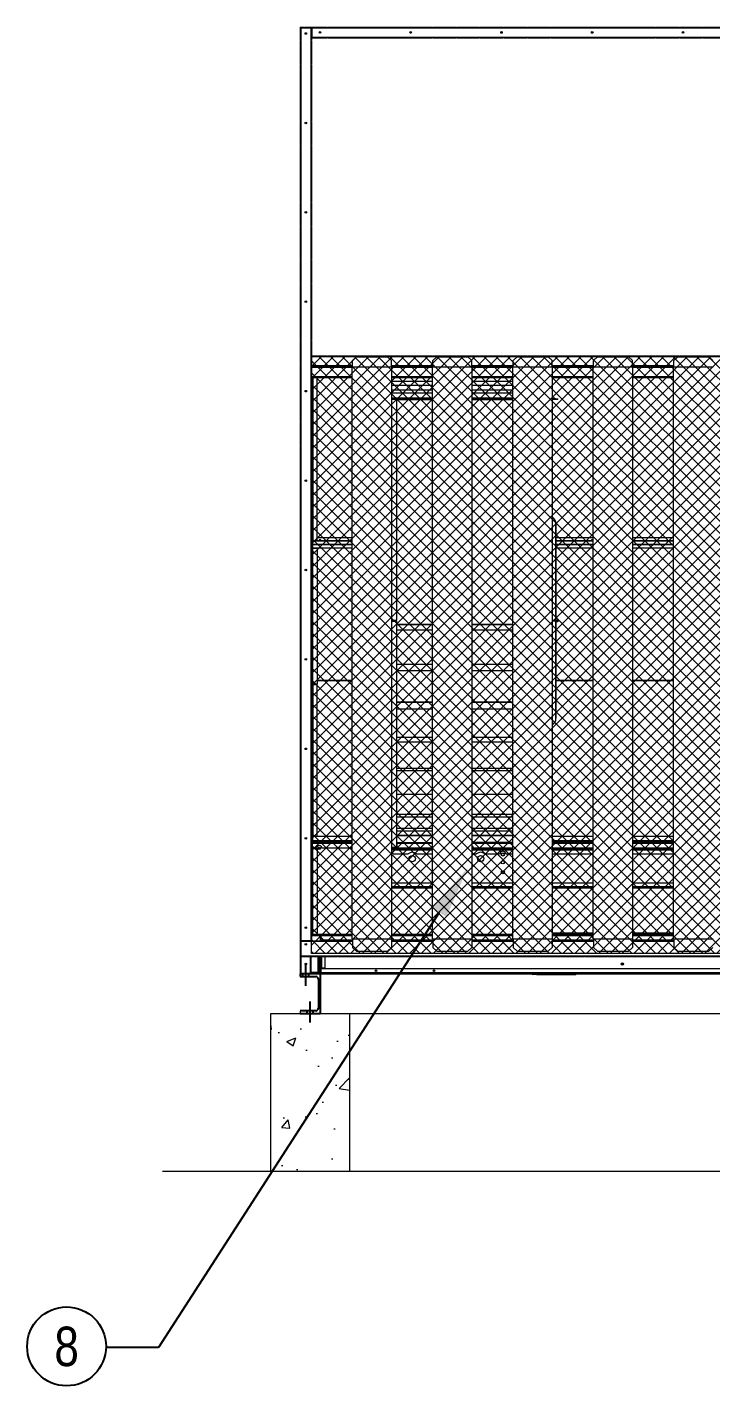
# Model space of a CAD drawing. Header units: millimetres. Extents: x 2739 to 32146, y 1792 to 22587.
# Drawn here: x 20978 to 23578, y 7809 to 12975 of the extents above; entities that cross this region are included whole.
import ezdxf
from ezdxf import colors
from ezdxf.entities.mleader import LeaderData, LeaderLine
from ezdxf.enums import TextEntityAlignment as Align
from ezdxf.math import Vec2, Vec3

# ---------------------------------------------------------------- set-up
doc = ezdxf.new("R2010")
doc.units = ezdxf.units.MM
for name, pattern in [('CENTER', [2, 1.25, -0.25, 0.25, -0.25]), ('CENTERX2', [4, 2.5, -0.5, 0.5, -0.5]), ('HIDDEN', [0.375, 0.25, -0.125]), ('HIDDENX2', [0.75, 0.5, -0.25])]:
    doc.linetypes.add(name, pattern=pattern)
for name, color, linetype in [('center', 1, 'CENTER'), ('HIDD', 2, 'HIDDENX2'), ('냉각탑_dim', 1, 'Continuous'), ('냉각탑_text', 3, 'Continuous'), ('냉각탑_기초', 23, 'Continuous')]:
    doc.layers.add(name, color=color, linetype=linetype)
doc.styles.get("Standard").update_dxf_attribs({"font": 'arial.ttf'})

# ---------------------------------------------------------------- blocks, each defined once
blk = doc.blocks.new('2')
at = {"lineweight": 5}
h = blk.add_hatch(dxfattribs=at)
h.set_pattern_fill('ANSI37', scale=10)
h.set_pattern_definition([(45, (-1520558.43, -423622.96), (-22.4506403, 22.4506403), []), (135, (-1520558.43, -423622.96), (-22.4506403, -22.4506403), [])])
h.paths.add_polyline_path([(25575.2, 9452.9), (25575.2, 11722.9), (22059.2, 11722.9), (22059.2, 9452.9)])
at = {"color": 7, "lineweight": 20}
for p, q in [((22019.2, 12973.2), (22019.2, 9528.6)), ((22214.7, 11681.5), (22060.9, 11681.5)), ((22215.7, 11686.9), (22061.2, 11686.9)), ((22215.7, 11684.9), (22062.6, 11684.9)), ((22521.2, 11686.9), (22363.7, 11686.9)), ((22521.2, 11684.9), (22363.7, 11684.9)), ((22520.2, 11681.5), (22364.7, 11681.5)), ((22826.7, 11686.9), (22669.2, 11686.9)), ((22826.7, 11684.9), (22669.2, 11684.9)), ((22825.7, 11681.5), (22670.2, 11681.5)), ((23132.2, 11686.9), (22974.7, 11686.9)), ((23131.2, 11681.5), (22975.7, 11681.5)), ((23437.7, 11686.9), (23280.2, 11686.9)), ((23436.7, 11681.5), (23281.2, 11681.5)), ((22060.9, 11646.3), (22214.7, 11646.3)), ((22061.2, 11642.9), (22214.7, 11642.9)), ((22061.2, 9530.3), (22061.2, 11642.9)), ((22364.7, 11646.3), (22520.2, 11646.3)), ((22364.7, 11642.9), (22520.2, 11642.9)), ((22670.2, 11646.3), (22825.7, 11646.3)), ((22670.2, 11642.9), (22825.7, 11642.9)), ((22975.7, 11646.3), (23131.2, 11646.3)), ((22975.7, 11642.9), (23131.2, 11642.9)), ((23281.2, 11646.3), (23436.7, 11646.3)), ((23281.2, 11642.9), (23436.7, 11642.9)), ((22017.2, 11224.6), (22017.2, 9528.6)), ((22364.7, 9851.5), (22520.2, 9851.5)), ((22364.7, 9846.3), (22520.2, 9846.3)), ((22670.2, 9851.5), (22825.7, 9851.5)), ((22670.2, 9846.3), (22825.7, 9846.3)), ((22799.5, 9831.5), (22825.7, 9831.5)), ((22975.7, 9851.5), (23131.2, 9851.5)), ((22975.7, 9846.3), (23131.2, 9846.3)), ((22975.7, 9831.5), (23131.2, 9831.5)), ((23281.2, 9851.5), (23436.7, 9851.5)), ((23281.2, 9846.3), (23436.7, 9846.3)), ((23281.2, 9831.5), (23436.7, 9831.5)), ((22364.7, 9721.5), (22520.2, 9721.5)), ((22670.2, 9721.5), (22825.7, 9721.5)), ((22975.7, 9721.5), (23131.2, 9721.5)), ((23281.2, 9721.5), (23436.7, 9721.5)), ((22520.2, 9706.7), (22364.7, 9706.7)), ((22520.2, 9701.5), (22364.7, 9701.5)), ((22825.7, 9706.7), (22670.2, 9706.7)), ((22825.7, 9701.5), (22670.2, 9701.5)), ((23131.2, 9706.7), (22975.7, 9706.7)), ((23131.2, 9701.5), (22975.7, 9701.5)), ((23436.7, 9706.7), (23281.2, 9706.7)), ((23436.7, 9701.5), (23281.2, 9701.5)), ((22064.2, 9526.5), (22214.7, 9526.5)), ((22085, 9524.9), (22214.7, 9524.9)), ((22214.7, 9519.7), (22094.8, 9519.7)), ((22364.7, 9526.5), (22520.2, 9526.5)), ((22364.7, 9524.9), (22520.2, 9524.9)), ((22520.2, 9524.9), (22364.7, 9524.9)), ((22520.2, 9519.7), (22364.7, 9519.7)), ((22670.2, 9526.5), (22825.7, 9526.5)), ((22670.2, 9524.9), (22825.7, 9524.9)), ((22825.7, 9524.9), (22670.2, 9524.9)), ((22825.7, 9519.7), (22670.2, 9519.7)), ((22975.7, 9526.5), (23131.2, 9526.5)), ((22975.7, 9524.9), (23131.2, 9524.9)), ((23131.2, 9524.9), (22975.7, 9524.9)), ((23131.2, 9519.7), (22975.7, 9519.7)), ((23281.2, 9526.5), (23436.7, 9526.5)), ((23281.2, 9524.9), (23436.7, 9524.9)), ((23436.7, 9524.9), (23281.2, 9524.9)), ((23436.7, 9519.7), (23281.2, 9519.7)), ((22094.8, 9504.9), (22215.7, 9504.9)), ((22363.7, 9504.9), (22521.2, 9504.9)), ((22669.2, 9504.9), (22826.7, 9504.9)), ((22974.7, 9504.9), (23132.2, 9504.9)), ((23280.2, 9504.9), (23437.7, 9504.9)), ((25539.6, 9394.9), (22094.8, 9394.9)), ((22094.8, 9380.1), (25539.6, 9380.1)), ((22094.8, 9374.9), (25539.6, 9374.9))]:
    blk.add_line(p, q, dxfattribs=at)
at = {"lineweight": 20}
for p, q in [((22059.2, 11722.9), (25575.2, 11722.9)), ((22059.2, 9452.9), (22059.2, 11722.9)), ((22214.7, 9508.9), (22214.7, 11681.9)), ((22364.7, 11681.9), (22214.7, 11681.9)), ((22215.7, 11706.9), (22230.7, 11721.9)), ((22215.7, 11681.9), (22215.7, 11706.9)), ((22230.7, 11721.9), (22348.7, 11721.9)), ((22363.7, 11706.9), (22348.7, 11721.9)), ((22363.7, 11681.9), (22363.7, 11706.9)), ((22364.7, 9508.9), (22364.7, 11681.9)), ((22520.2, 9508.9), (22520.2, 11681.9)), ((22670.2, 11681.9), (22520.2, 11681.9)), ((22521.2, 11706.9), (22536.2, 11721.9)), ((22521.2, 11681.9), (22521.2, 11706.9)), ((22536.2, 11721.9), (22654.2, 11721.9)), ((22669.2, 11706.9), (22654.2, 11721.9)), ((22669.2, 11681.9), (22669.2, 11706.9)), ((22670.2, 9508.9), (22670.2, 11681.9)), ((22825.7, 9508.9), (22825.7, 11681.9)), ((22975.7, 11681.9), (22825.7, 11681.9)), ((22826.7, 11706.9), (22841.7, 11721.9)), ((22826.7, 11681.9), (22826.7, 11706.9)), ((22841.7, 11721.9), (22959.7, 11721.9)), ((22974.7, 11706.9), (22959.7, 11721.9)), ((22974.7, 11681.9), (22974.7, 11706.9)), ((22975.7, 9508.9), (22975.7, 11681.9)), ((23131.2, 9508.9), (23131.2, 11681.9)), ((23281.2, 11681.9), (23131.2, 11681.9)), ((23132.2, 11706.9), (23147.2, 11721.9)), ((23132.2, 11681.9), (23132.2, 11706.9)), ((23147.2, 11721.9), (23265.2, 11721.9)), ((23280.2, 11706.9), (23265.2, 11721.9)), ((23280.2, 11681.9), (23280.2, 11706.9)), ((23281.2, 9508.9), (23281.2, 11681.9)), ((23436.7, 9508.9), (23436.7, 11681.9)), ((23586.7, 11681.9), (23436.7, 11681.9)), ((23437.7, 11706.9), (23452.7, 11721.9)), ((23437.7, 11681.9), (23437.7, 11706.9)), ((23452.7, 11721.9), (23570.7, 11721.9)), ((23585.7, 11706.9), (23570.7, 11721.9)), ((22017.2, 9523.8), (22017.2, 9374.9)), ((22214.7, 9508.9), (22364.7, 9508.9)), ((22215.7, 9508.9), (22215.7, 9475.9)), ((22363.7, 9508.9), (22363.7, 9475.9)), ((22520.2, 9508.9), (22670.2, 9508.9)), ((22521.2, 9508.9), (22521.2, 9475.9)), ((22669.2, 9508.9), (22669.2, 9475.9)), ((22825.7, 9508.9), (22975.7, 9508.9)), ((22826.7, 9508.9), (22826.7, 9475.9)), ((22974.7, 9508.9), (22974.7, 9475.9)), ((23131.2, 9508.9), (23281.2, 9508.9)), ((23132.2, 9508.9), (23132.2, 9475.9)), ((23280.2, 9508.9), (23280.2, 9475.9)), ((23436.7, 9508.9), (23586.7, 9508.9)), ((23437.7, 9508.9), (23437.7, 9475.9)), ((22215.7, 9475.9), (22230.7, 9460.9)), ((22230.7, 9460.9), (22348.7, 9460.9)), ((22363.7, 9475.9), (22348.7, 9460.9)), ((22521.2, 9475.9), (22536.2, 9460.9)), ((22536.2, 9460.9), (22654.2, 9460.9)), ((22669.2, 9475.9), (22654.2, 9460.9)), ((22826.7, 9475.9), (22841.7, 9460.9)), ((22841.7, 9460.9), (22959.7, 9460.9)), ((22974.7, 9475.9), (22959.7, 9460.9)), ((23132.2, 9475.9), (23147.2, 9460.9)), ((23147.2, 9460.9), (23265.2, 9460.9)), ((23280.2, 9475.9), (23265.2, 9460.9)), ((23437.7, 9475.9), (23452.7, 9460.9)), ((23452.7, 9460.9), (23570.7, 9460.9)), ((23585.7, 9475.9), (23570.7, 9460.9)), ((25575.2, 9452.9), (22059.2, 9452.9)), ((22090.2, 9374.9), (22017.2, 9374.9))]:
    blk.add_line(p, q, dxfattribs=at)
at = {"color": 7, "lineweight": 20, "ltscale": 0.001131}
for p, q in [((22060.9, 11684.3), (22060.9, 11681.5)), ((22060.5, 9528.6), (22059.2, 9528.6))]:
    blk.add_line(p, q, dxfattribs=at)
at = {"color": 7, "lineweight": 20, "ltscale": 0.014667}
blk.add_line((22060.9, 11646.3), (22060.9, 11681.5), dxfattribs=at)
at = {"color": 7, "lineweight": 20, "ltscale": 0.001417}
for p, q in [((22060.9, 11646.3), (22060.9, 11642.9)), ((22061.2, 10475.1), (22064.6, 10475.1)), ((22061.2, 9899.3), (22064.6, 9899.3)), ((22062.9, 9877.3), (22062.9, 9880.7)), ((22062.9, 9874.9), (22062.9, 9871.5)), ((22064.6, 9850.9), (22061.2, 9850.9))]:
    blk.add_line(p, q, dxfattribs=at)
at = {"color": 7, "lineweight": 20, "ltscale": 0.000133398}
blk.add_line((22064.6, 11642.6), (22064.6, 11642.9), dxfattribs=at)
at = {"color": 7, "lineweight": 20, "ltscale": 0.000208374}
blk.add_line((22064.6, 11642.1), (22064.6, 11642.6), dxfattribs=at)
at = {"color": 7, "lineweight": 20, "ltscale": 0.258309}
for p, q in [((22064.6, 11642.1), (22064.6, 11022.2)), ((22081.2, 11022.2), (22081.2, 11642.1))]:
    blk.add_line(p, q, dxfattribs=at)
at = {"color": 7, "lineweight": 20, "ltscale": 0.006917}
for p, q in [((22081.2, 11642.1), (22064.6, 11642.1)), ((22064.6, 11022.2), (22081.2, 11022.2)), ((22081.2, 10994.5), (22064.6, 10994.5)), ((22081.2, 10993.2), (22064.6, 10993.2)), ((22081.2, 10476.7), (22064.6, 10476.7)), ((22081.2, 10474.6), (22064.6, 10474.6)), ((22062.9, 9897.3), (22062.9, 9880.7)), ((22064.6, 9899.3), (22081.2, 9899.3)), ((22081.2, 9850.9), (22064.6, 9850.9))]:
    blk.add_line(p, q, dxfattribs=at)
at = {"color": 7, "lineweight": 20, "ltscale": 0.000341772}
blk.add_line((22081.2, 11642.1), (22081.2, 11642.9), dxfattribs=at)
at = {"color": 0, "lineweight": 20}
for p, q in [((22520.2, 11627.9), (22364.7, 11627.9)), ((22825.7, 11627.9), (22670.2, 11627.9)), ((22364.7, 11613.8), (22520.2, 11613.8)), ((22520.2, 11594.6), (22364.7, 11594.6)), ((22364.7, 11585), (22520.2, 11585)), ((22670.2, 11613.8), (22825.7, 11613.8)), ((22825.7, 11594.6), (22670.2, 11594.6)), ((22670.2, 11585), (22825.7, 11585))]:
    blk.add_line(p, q, dxfattribs=at)
at = {"color": 7, "lineweight": 20, "ltscale": 0.2695}
for p, q in [((22520.2, 11564.3), (22364.7, 11564.3)), ((22520.2, 11562.3), (22364.7, 11562.3)), ((22825.7, 11564.3), (22670.2, 11564.3)), ((22825.7, 11562.3), (22670.2, 11562.3)), ((22984.4, 11564.3), (22975.7, 11564.3)), ((22984.4, 11562.3), (22975.7, 11562.3))]:
    blk.add_line(p, q, dxfattribs=at)
at = {"color": 7, "lineweight": 20, "ltscale": 0.251167}
for p, q in [((22364.7, 11562.3), (22520.2, 11562.3)), ((22364.7, 11560.3), (22520.2, 11560.3)), ((22670.2, 11562.3), (22825.7, 11562.3)), ((22670.2, 11560.3), (22825.7, 11560.3))]:
    blk.add_line(p, q, dxfattribs=at)
at = {"color": 7, "lineweight": 20, "ltscale": 0.0155}
for p, q in [((22383.9, 11560.3), (22364.7, 11560.3)), ((22975.7, 11561.9), (22996.3, 11561.9)), ((22975.7, 11560.3), (22996.3, 11560.3)), ((22364.7, 10720.7), (22383.9, 10720.7)), ((22364.7, 10716.5), (22383.9, 10716.5)), ((22975.7, 10720.7), (22996.3, 10720.7)), ((22975.7, 10719.1), (22996.3, 10719.1)), ((22996.3, 10718.5), (22975.7, 10718.5)), ((22996.3, 10716.9), (22975.7, 10716.9)), ((22364.7, 9855.9), (22383.9, 9855.9)), ((22383.9, 9855.6), (22364.7, 9855.6)), ((22364.7, 9855.1), (22383.9, 9855.1)), ((22364.7, 9853.5), (22383.9, 9853.5))]:
    blk.add_line(p, q, dxfattribs=at)
at = {"color": 7, "lineweight": 20, "ltscale": 0.349833}
blk.add_line((22383.9, 10720.7), (22383.9, 11560.3), dxfattribs=at)
at = {"color": 7, "lineweight": 20, "ltscale": 0.2225}
for p, q in [((22383.9, 11558.9), (22520.2, 11558.9)), ((22670.2, 11558.9), (22825.7, 11558.9)), ((22383.9, 10704.6), (22520.2, 10704.6)), ((22383.9, 10704.1), (22520.2, 10704.1)), ((22670.2, 10704.6), (22825.7, 10704.6)), ((22670.2, 10704.1), (22825.7, 10704.1)), ((22383.9, 10683.7), (22520.2, 10683.7)), ((22383.9, 10683.4), (22520.2, 10683.4)), ((22670.2, 10683.7), (22825.7, 10683.7)), ((22670.2, 10683.4), (22825.7, 10683.4)), ((22383.9, 10553), (22520.2, 10553)), ((22383.9, 10552.4), (22520.2, 10552.4)), ((22670.2, 10553), (22825.7, 10553)), ((22670.2, 10552.4), (22825.7, 10552.4)), ((22383.9, 10529.1), (22520.2, 10529.1)), ((22383.9, 10528.8), (22520.2, 10528.8)), ((22670.2, 10529.1), (22825.7, 10529.1)), ((22670.2, 10528.8), (22825.7, 10528.8)), ((22383.9, 10409.2), (22520.2, 10409.2)), ((22383.9, 10408.7), (22520.2, 10408.7)), ((22670.2, 10409.2), (22825.7, 10409.2)), ((22670.2, 10408.7), (22825.7, 10408.7)), ((22383.9, 10383.5), (22520.2, 10383.5)), ((22383.9, 10383.2), (22520.2, 10383.2)), ((22670.2, 10383.5), (22825.7, 10383.5)), ((22670.2, 10383.2), (22825.7, 10383.2)), ((22383.9, 10275.8), (22520.2, 10275.8)), ((22383.9, 10275.3), (22520.2, 10275.3)), ((22383.9, 10257.1), (22520.2, 10257.1)), ((22383.9, 10256.9), (22520.2, 10256.9)), ((22670.2, 10275.8), (22825.7, 10275.8)), ((22670.2, 10275.3), (22825.7, 10275.3)), ((22670.2, 10257.1), (22825.7, 10257.1)), ((22670.2, 10256.9), (22825.7, 10256.9)), ((22383.9, 10157.8), (22520.2, 10157.8)), ((22383.9, 10157.4), (22520.2, 10157.4)), ((22383.9, 10148.5), (22520.2, 10148.5)), ((22383.9, 10148.3), (22520.2, 10148.3)), ((22670.2, 10157.8), (22825.7, 10157.8)), ((22670.2, 10157.4), (22825.7, 10157.4)), ((22670.2, 10148.5), (22825.7, 10148.5)), ((22670.2, 10148.3), (22825.7, 10148.3)), ((22383.9, 10058.8), (22520.2, 10058.8)), ((22383.9, 10058.4), (22520.2, 10058.4)), ((22670.2, 10058.8), (22825.7, 10058.8)), ((22670.2, 10058.4), (22825.7, 10058.4)), ((22383.9, 9982.2), (22520.2, 9982.2)), ((22383.9, 9982), (22520.2, 9982)), ((22383.9, 9972.1), (22520.2, 9972.1)), ((22383.9, 9972), (22520.2, 9972)), ((22670.2, 9982.2), (22825.7, 9982.2)), ((22670.2, 9982), (22825.7, 9982)), ((22670.2, 9972.1), (22825.7, 9972.1)), ((22670.2, 9972), (22825.7, 9972)), ((22383.9, 9929.5), (22520.2, 9929.5)), ((22383.9, 9929.4), (22520.2, 9929.4)), ((22670.2, 9929.5), (22825.7, 9929.5)), ((22670.2, 9929.4), (22825.7, 9929.4)), ((22383.9, 9918.6), (22520.2, 9918.6)), ((22383.9, 9918.5), (22520.2, 9918.5)), ((22383.9, 9902.9), (22520.2, 9902.9)), ((22383.9, 9902.8), (22520.2, 9902.8)), ((22383.9, 9901.4), (22520.2, 9901.4)), ((22383.9, 9874.8), (22520.2, 9874.8)), ((22520.2, 9871.5), (22383.9, 9871.5)), ((22670.2, 9918.6), (22825.7, 9918.6)), ((22670.2, 9918.5), (22825.7, 9918.5)), ((22670.2, 9902.9), (22825.7, 9902.9)), ((22670.2, 9902.8), (22825.7, 9902.8)), ((22670.2, 9901.4), (22825.7, 9901.4)), ((22825.7, 9874.8), (22670.2, 9874.8)), ((22670.2, 9874.8), (22825.7, 9874.8)), ((22825.7, 9871.5), (22670.2, 9871.5))]:
    blk.add_line(p, q, dxfattribs=at)
at = {"color": 7, "lineweight": 20, "ltscale": 0.008333}
blk.add_line((22984.4, 11562.3), (22975.7, 11562.3), dxfattribs=at)
at = {"color": 7, "lineweight": 20, "ltscale": 0.000833333}
for p, q in [((22984.4, 11564.3), (22984.4, 11562.3)), ((22061.2, 10994.5), (22063.2, 10994.5)), ((22061.2, 9899.3), (22063.2, 9899.3)), ((22063.2, 9899.3), (22063.2, 9897.3)), ((22064.6, 9897.3), (22064.6, 9899.3)), ((22064.6, 9852.9), (22064.6, 9850.9)), ((22912.7, 9372.9), (22912.7, 9374.9)), ((23052.7, 9372.9), (23052.7, 9374.9))]:
    blk.add_line(p, q, dxfattribs=at)
at = {"color": 7, "lineweight": 20, "ltscale": 0.000666667}
for p, q in [((22996.3, 11561.9), (22996.3, 11560.3)), ((22996.3, 10719.1), (22996.3, 10720.7)), ((22996.3, 10718.5), (22996.3, 10716.9)), ((22996.3, 10715.5), (22996.3, 10713.9)), ((22383.9, 9855.1), (22383.9, 9853.5)), ((22064.2, 9524.9), (22064.2, 9526.5))]:
    blk.add_line(p, q, dxfattribs=at)
at = {"color": 7, "lineweight": 20, "ltscale": 0.020113}
blk.add_line((22976.3, 11063), (22976.3, 11111.3), dxfattribs=at)
at = {"color": 7, "lineweight": 20, "ltscale": 0.142602}
blk.add_line((22976.3, 10720.7), (22976.3, 11063), dxfattribs=at)
at = {"color": 7, "lineweight": 20, "ltscale": 0.018857}
for p, q in [((22989.1, 11086.6), (22989.1, 11041.4)), ((22989.1, 10347.2), (22989.1, 10392.5))]:
    blk.add_line(p, q, dxfattribs=at)
at = {"color": 7, "lineweight": 20, "ltscale": 0.152458}
blk.add_line((22989.1, 10720.7), (22989.1, 11086.6), dxfattribs=at)
at = {"color": 7, "lineweight": 20, "ltscale": 0.000708333}
for p, q in [((22061.2, 11008.8), (22062.9, 11008.8)), ((22061.2, 9880.2), (22062.9, 9880.2)), ((22061.2, 9879.3), (22062.9, 9879.3)), ((22062.9, 9872.9), (22061.2, 9872.9)), ((22062.9, 9872), (22061.2, 9872))]:
    blk.add_line(p, q, dxfattribs=at)
at = {"color": 7, "lineweight": 20, "ltscale": 0.104087}
for p, q in [((22214.7, 11021.9), (22062.9, 11021.9)), ((22214.7, 11020.7), (22062.9, 11020.7)), ((22214.7, 11007.9), (22062.9, 11007.9)), ((22214.7, 11006.7), (22062.9, 11006.7)), ((22062.9, 10994.7), (22214.7, 10994.7))]:
    blk.add_line(p, q, dxfattribs=at)
at = {"color": 7, "lineweight": 20, "ltscale": 0.000535656}
for p, q in [((22062.9, 11020.7), (22062.9, 11021.9)), ((22081.2, 10993.2), (22081.2, 10994.5))]:
    blk.add_line(p, q, dxfattribs=at)
at = {"color": 7, "lineweight": 20, "ltscale": 0.005298}
blk.add_line((22062.9, 11020.7), (22062.9, 11007.9), dxfattribs=at)
at = {"color": 7, "lineweight": 20, "ltscale": 0.000506051}
blk.add_line((22062.9, 11006.7), (22062.9, 11007.9), dxfattribs=at)
at = {"color": 7, "lineweight": 20, "ltscale": 0.004993}
blk.add_line((22062.9, 11006.7), (22062.9, 10994.7), dxfattribs=at)
at = {"color": 7, "lineweight": 20, "ltscale": 0.096462}
blk.add_line((22214.7, 11033.6), (22081.2, 11033.6), dxfattribs=at)
at = {"color": 7, "lineweight": 20, "ltscale": 0.133601}
blk.add_line((22989.1, 11041.4), (22989.1, 10720.7), dxfattribs=at)
at = {"color": 7, "lineweight": 20, "ltscale": 0.205257}
for p, q in [((23131.2, 11033.6), (22989.1, 11033.6)), ((23131.2, 11021.9), (22989.1, 11021.9)), ((23131.2, 11020.7), (22989.1, 11020.7)), ((23131.2, 11007.9), (22989.1, 11007.9)), ((23131.2, 11006.7), (22989.1, 11006.7)), ((23436.7, 11033.6), (23281.2, 11033.6)), ((23436.7, 11021.9), (23281.2, 11021.9)), ((23436.7, 11020.7), (23281.2, 11020.7)), ((23436.7, 11007.9), (23281.2, 11007.9)), ((23436.7, 11006.7), (23281.2, 11006.7)), ((22989.1, 10994.7), (23131.2, 10994.7)), ((23281.2, 10994.7), (23436.7, 10994.7)), ((23131.2, 10490.7), (22989.1, 10490.7)), ((23131.2, 10489.8), (22989.1, 10489.8)), ((23436.7, 10490.7), (23281.2, 10490.7)), ((23436.7, 10489.8), (23281.2, 10489.8))]:
    blk.add_line(p, q, dxfattribs=at)
at = {"color": 7, "lineweight": 20, "ltscale": 0.000102715}
for p, q in [((22063.2, 10994.5), (22063.2, 10994.7)), ((22064.6, 10994.7), (22064.6, 10994.5))]:
    blk.add_line(p, q, dxfattribs=at)
at = {"color": 7, "lineweight": 20, "ltscale": 0.215196}
for p, q in [((22064.6, 10476.7), (22064.6, 10993.2)), ((22081.2, 10993.2), (22081.2, 10476.7))]:
    blk.add_line(p, q, dxfattribs=at)
at = {"color": 7, "lineweight": 20, "ltscale": 0.358583}
blk.add_line((22383.9, 9855.9), (22383.9, 10716.5), dxfattribs=at)
at = {"color": 7, "lineweight": 20, "ltscale": 0.000250003}
blk.add_line((22976.3, 10718.5), (22976.3, 10719.1), dxfattribs=at)
at = {"color": 7, "lineweight": 20, "ltscale": 0.164299}
blk.add_line((22976.3, 10322.6), (22976.3, 10716.9), dxfattribs=at)
at = {"color": 7, "lineweight": 20, "ltscale": 0.00025}
for p, q in [((22989.1, 10719.1), (22989.1, 10718.5)), ((22989.1, 10718.5), (22989.1, 10719.1))]:
    blk.add_line(p, q, dxfattribs=at)
at = {"color": 7, "lineweight": 20, "ltscale": 0.154042}
blk.add_line((22989.1, 10716.9), (22989.1, 10347.2), dxfattribs=at)
at = {"color": 7, "lineweight": 20, "ltscale": 0.135185}
blk.add_line((22989.1, 10392.5), (22989.1, 10716.9), dxfattribs=at)
at = {"color": 7, "lineweight": 20, "ltscale": 0.003004}
for p, q in [((22996.3, 10715.5), (22989.1, 10715.5)), ((22996.3, 10713.9), (22989.1, 10713.9))]:
    blk.add_line(p, q, dxfattribs=at)
at = {"color": 7, "lineweight": 20, "ltscale": 0.000249486}
blk.add_line((22996.3, 10718.5), (22996.3, 10719.1), dxfattribs=at)
at = {"color": 7, "lineweight": 20, "ltscale": 0.063875}
for p, q in [((22214.7, 10490.7), (22081.2, 10490.7)), ((22214.7, 10489.8), (22081.2, 10489.8))]:
    blk.add_line(p, q, dxfattribs=at)
at = {"color": 7, "lineweight": 20, "ltscale": 0.000615509}
blk.add_line((22063.2, 10475.1), (22063.2, 10476.5), dxfattribs=at)
at = {"color": 7, "lineweight": 20, "ltscale": 0.000909688}
blk.add_line((22064.6, 10474.6), (22064.6, 10476.7), dxfattribs=at)
at = {"color": 7, "lineweight": 20, "ltscale": 0.000162643}
blk.add_line((22064.6, 10476.7), (22064.6, 10476.3), dxfattribs=at)
at = {"color": 7, "lineweight": 20, "ltscale": 0.000212316}
blk.add_line((22064.6, 10474.6), (22064.6, 10475.1), dxfattribs=at)
at = {"color": 7, "lineweight": 20, "ltscale": 0.239669}
for p, q in [((22064.6, 10474.6), (22064.6, 9899.3)), ((22081.2, 9899.3), (22081.2, 10474.6))]:
    blk.add_line(p, q, dxfattribs=at)
at = {"color": 7, "lineweight": 20, "ltscale": 0.000375}
for p, q in [((22061.2, 9880.2), (22061.2, 9879.3)), ((22061.2, 9872), (22061.2, 9872.9))]:
    blk.add_line(p, q, dxfattribs=at)
at = {"color": 7, "lineweight": 20, "ltscale": 0.000414934}
blk.add_line((22062.2, 9874), (22062.9, 9873.2), dxfattribs=at)
at = {"color": 7, "lineweight": 20, "ltscale": 0.083938}
for p, q in [((22214.7, 9897.3), (22062.9, 9897.3)), ((22214.7, 9880.7), (22062.9, 9880.7)), ((22214.7, 9877.3), (22062.9, 9877.3))]:
    blk.add_line(p, q, dxfattribs=at)
at = {"color": 7, "lineweight": 20, "ltscale": 0.083939}
for p, q in [((22214.7, 9874.9), (22062.9, 9874.9)), ((22214.7, 9871.5), (22062.9, 9871.5))]:
    blk.add_line(p, q, dxfattribs=at)
at = {"color": 7, "lineweight": 20, "ltscale": 0.00775}
blk.add_line((22062.9, 9852.9), (22062.9, 9871.5), dxfattribs=at)
at = {"color": 7, "lineweight": 20, "ltscale": 0.001}
for p, q in [((22063.2, 9874.9), (22063.2, 9877.3)), ((22064.6, 9877.3), (22064.6, 9874.9)), ((22091.2, 9874.9), (22091.2, 9877.3))]:
    blk.add_line(p, q, dxfattribs=at)
at = {"color": 7, "lineweight": 20, "ltscale": 0.072146}
blk.add_line((22214.7, 9876.9), (22091.2, 9876.9), dxfattribs=at)
at = {"color": 7, "lineweight": 20, "ltscale": 0.007669}
blk.add_line((22383.9, 9874.8), (22383.9, 9856.4), dxfattribs=at)
at = {"color": 7, "lineweight": 20, "ltscale": 0.23125}
for p, q in [((23131.2, 9897.3), (22975.7, 9897.3)), ((23131.2, 9880.7), (22975.7, 9880.7)), ((23131.2, 9877.3), (22975.7, 9877.3)), ((23131.2, 9874.9), (22975.7, 9874.9)), ((23131.2, 9871.5), (22975.7, 9871.5)), ((23436.7, 9897.3), (23281.2, 9897.3)), ((23436.7, 9880.7), (23281.2, 9880.7)), ((23436.7, 9877.3), (23281.2, 9877.3)), ((23436.7, 9874.9), (23281.2, 9874.9)), ((23436.7, 9871.5), (23281.2, 9871.5))]:
    blk.add_line(p, q, dxfattribs=at)
at = {"color": 7, "lineweight": 20, "ltscale": 0.109501}
blk.add_line((23131.2, 9876.9), (22975.7, 9876.9), dxfattribs=at)
at = {"color": 7, "lineweight": 20, "ltscale": 0.111332}
blk.add_line((23436.7, 9876.9), (23281.2, 9876.9), dxfattribs=at)
at = {"color": 7, "lineweight": 20, "ltscale": 0.000128159}
blk.add_line((22061.5, 9850.9), (22061.2, 9850.9), dxfattribs=at)
at = {"color": 7, "lineweight": 20, "ltscale": 0.006792}
blk.add_line((22079.2, 9852.9), (22062.9, 9852.9), dxfattribs=at)
at = {"color": 7, "lineweight": 20, "ltscale": 0.000833334}
blk.add_line((22063.2, 9850.9), (22063.2, 9852.9), dxfattribs=at)
at = {"color": 7, "lineweight": 20, "ltscale": 0.135166}
blk.add_line((22064.6, 9526.5), (22064.6, 9850.9), dxfattribs=at)
at = {"color": 7, "lineweight": 20, "ltscale": 0.134725}
blk.add_line((22081.2, 9850.9), (22081.2, 9527.6), dxfattribs=at)
at = {"color": 7, "lineweight": 20, "ltscale": 0.111667}
for p, q in [((22214.7, 9852.9), (22099.2, 9852.9)), ((22367.2, 9852.9), (22364.7, 9852.9)), ((22520.2, 9852.9), (22387.2, 9852.9)), ((22825.7, 9852.9), (22675.2, 9852.9)), ((23131.2, 9852.9), (22975.7, 9852.9)), ((23436.7, 9852.9), (23281.2, 9852.9))]:
    blk.add_line(p, q, dxfattribs=at)
at = {"color": 7, "lineweight": 20, "ltscale": 0.023491}
for p, q in [((22370.5, 9831.5), (22426.9, 9831.5)), ((22718.6, 9831.5), (22775, 9831.5))]:
    blk.add_line(p, q, dxfattribs=at)
at = {"color": 7, "lineweight": 20, "ltscale": 0.00033324}
blk.add_line((22383.9, 9856.4), (22383.9, 9855.6), dxfattribs=at)
at = {"color": 7, "lineweight": 20, "ltscale": 0.040938}
for p, q in [((22458.6, 9831.5), (22520.2, 9831.5)), ((22670.2, 9831.5), (22686.9, 9831.5))]:
    blk.add_line(p, q, dxfattribs=at)
at = {"color": 7, "lineweight": 20, "ltscale": 1.02319e-05}
blk.add_line((23037.9, 9701.5), (23037.8, 9701.5), dxfattribs=at)
at = {"color": 7, "lineweight": 20, "ltscale": 1.03489e-05}
blk.add_line((23048, 9701.5), (23048, 9701.5), dxfattribs=at)
at = {"color": 7, "lineweight": 20, "ltscale": 0.000958273}
blk.add_line((22059.2, 9524.9), (22059.2, 9527.2), dxfattribs=at)
at = {"color": 7, "lineweight": 20, "ltscale": 0.026917}
for p, q in [((22059.2, 9524.9), (22085, 9524.9)), ((22085, 9521.7), (22059.2, 9521.7)), ((22020.4, 9374.9), (22085, 9374.9)), ((22085, 9378.1), (22057.2, 9378.1))]:
    blk.add_line(p, q, dxfattribs=at)
at = {"color": 7, "lineweight": 20, "ltscale": 0.000749999}
for p, q in [((22059.2, 9519.9), (22059.2, 9521.7)), ((22061.2, 9519.9), (22061.2, 9521.7)), ((22064.6, 9519.9), (22064.6, 9521.7))]:
    blk.add_line(p, q, dxfattribs=at)
at = {"color": 7, "lineweight": 20, "ltscale": 0.02775}
for p, q in [((22085, 9519.9), (22059.2, 9519.9)), ((22057.2, 9379.9), (22085, 9379.9))]:
    blk.add_line(p, q, dxfattribs=at)
at = {"color": 7, "lineweight": 20, "ltscale": 0.000414935}
blk.add_line((22060.2, 9527.9), (22059.5, 9528.6), dxfattribs=at)
at = {"color": 7, "lineweight": 20, "ltscale": 0.00225}
blk.add_line((22061.2, 9524.9), (22061.2, 9530.3), dxfattribs=at)
at = {"color": 7, "lineweight": 20, "ltscale": 9.12608e-06}
blk.add_line((22061.2, 9530.3), (22061.2, 9530.3), dxfattribs=at)
at = {"color": 7, "lineweight": 20, "ltscale": 0.001532}
for p, q in [((22088.7, 9521.7), (22085, 9521.7)), ((22088.7, 9378.1), (22085, 9378.1))]:
    blk.add_line(p, q, dxfattribs=at)
at = {"color": 7, "lineweight": 20, "ltscale": 0.00075}
for p, q in [((22085, 9519.9), (22085, 9521.7)), ((22092.2, 9519.9), (22092.2, 9521.7)), ((22085, 9379.9), (22085, 9378.1)), ((22092.2, 9379.9), (22092.2, 9378.1))]:
    blk.add_line(p, q, dxfattribs=at)
at = {"color": 7, "lineweight": 20, "ltscale": 0.000699693}
blk.add_line((22089.3, 9522.7), (22087.9, 9521.7), dxfattribs=at)
at = {"color": 7, "lineweight": 20, "ltscale": 1.30533e-05}
blk.add_line((22090.2, 9519.8), (22090.2, 9519.7), dxfattribs=at)
at = {"color": 7, "lineweight": 20, "ltscale": 0.058167}
for p, q in [((22090.2, 9516.9), (22090.2, 9519.7)), ((22090.2, 9380.1), (22090.2, 9439.9))]:
    blk.add_line(p, q, dxfattribs=at)
at = {"color": 7, "lineweight": 20, "ltscale": 0.001083}
for p, q in [((22092.2, 9521.7), (22094.8, 9521.7)), ((22092.2, 9519.9), (22094.8, 9519.9)), ((22092.2, 9379.9), (22094.8, 9379.9)), ((22092.2, 9378.1), (22094.8, 9378.1))]:
    blk.add_line(p, q, dxfattribs=at)
at = {"color": 7, "lineweight": 20, "ltscale": 0.007583}
for p, q in [((22092.2, 9519.9), (22092.2, 9501.7)), ((22092.2, 9398.1), (22092.2, 9379.9))]:
    blk.add_line(p, q, dxfattribs=at)
at = {"color": 7, "lineweight": 20, "ltscale": 0.002167}
for p, q in [((22094.8, 9524.9), (22094.8, 9519.7)), ((22097.4, 9501.7), (22092.2, 9501.7)), ((22097.4, 9398.1), (22092.2, 9398.1)), ((22094.8, 9374.9), (22094.8, 9380.1))]:
    blk.add_line(p, q, dxfattribs=at)
at = {"color": 7, "lineweight": 20, "ltscale": 0.006167}
for p, q in [((22094.8, 9519.7), (22094.8, 9504.9)), ((22112.2, 9501.7), (22097.4, 9501.7)), ((22094.8, 9394.9), (22094.8, 9380.1)), ((22097.4, 9398.1), (22112.2, 9398.1))]:
    blk.add_line(p, q, dxfattribs=at)
at = {"color": 7, "lineweight": 20, "ltscale": 0.000167165}
blk.add_line((22092.2, 9501.7), (22092.6, 9501.7), dxfattribs=at)
at = {"color": 7, "lineweight": 20, "ltscale": 0.001333}
for p, q in [((22095.4, 9501.7), (22095.4, 9504.9)), ((22097.4, 9504.9), (22097.4, 9501.7)), ((22092.2, 9398.1), (22095.4, 9398.1)), ((22095.4, 9394.9), (22095.4, 9398.1)), ((22097.4, 9398.1), (22097.4, 9394.9))]:
    blk.add_line(p, q, dxfattribs=at)
at = {"color": 1, "linetype": 'CENTERX2', "ltscale": 50}
for p, q in [((22038.2, 9329.9), (22038.2, 9409.9)), ((22054.7, 9189.9), (22054.7, 9269.9))]:
    blk.add_line(p, q, dxfattribs=at)
at = {"color": 7, "lineweight": 20, "ltscale": 0.058333}
blk.add_line((22085, 9379.9), (22085, 9439.9), dxfattribs=at)
at = {"color": 7, "lineweight": 20, "ltscale": 0.043167}
for p, q in [((22092.2, 9439.9), (22092.2, 9398.1)), ((22097.4, 9439.9), (22097.4, 9398.1)), ((22112.2, 9398.1), (22112.2, 9439.9))]:
    blk.add_line(p, q, dxfattribs=at)
at = {"color": 7, "lineweight": 25, "ltscale": 0.008333}
blk.add_line((22017.2, 9374.9), (22017.2, 9364.9), dxfattribs=at)
at = {"color": 7, "lineweight": 25, "ltscale": 0.125}
for p, q in [((22092.2, 9374.9), (22017.2, 9374.9)), ((22017.2, 9224.9), (22092.2, 9224.9))]:
    blk.add_line(p, q, dxfattribs=at)
at = {"color": 7, "lineweight": 25, "ltscale": 0.05125}
for p, q in [((22017.2, 9364.9), (22075.7, 9364.9)), ((22075.7, 9234.9), (22017.2, 9234.9))]:
    blk.add_line(p, q, dxfattribs=at)
at = {"color": 7, "lineweight": 20, "ltscale": 0.280701}
for p, q in [((22018.6, 9374.9), (22053.8, 9374.9)), ((22053.8, 9374.9), (22061.2, 9374.9)), ((22259.2, 9374.9), (22061.2, 9374.9)), ((22095.4, 9374.9), (25235, 9374.9)), ((22359.2, 9374.9), (22259.2, 9374.9)), ((25269.2, 9374.9), (22359.2, 9374.9))]:
    blk.add_line(p, q, dxfattribs=at)
at = {"color": 7, "lineweight": 20, "ltscale": 5.84498e-05}
blk.add_line((22019.2, 9375.1), (22019.2, 9374.9), dxfattribs=at)
at = {"color": 7, "lineweight": 20, "ltscale": 0.000499186}
blk.add_line((22020.4, 9374.9), (22019.2, 9374.9), dxfattribs=at)
for p, q in [((22027.2, 9364.9), (22027.2, 9374.9)), ((22049.2, 9364.9), (22049.2, 9374.9)), ((22043.7, 9224.9), (22043.7, 9234.9)), ((22065.7, 9224.9), (22065.7, 9234.9))]:
    blk.add_line(p, q)
at = {"color": 7, "lineweight": 20, "ltscale": 0.027746}
blk.add_line((22085, 9379.9), (22057.2, 9379.9), dxfattribs=at)
at = {"color": 7, "lineweight": 20, "ltscale": 0.0006674}
blk.add_line((22059.2, 9378.3), (22059.2, 9379.9), dxfattribs=at)
at = {"color": 7, "lineweight": 20, "ltscale": 2.54818e-05}
blk.add_line((22059.2, 9378.3), (22059.2, 9378.3), dxfattribs=at)
at = {"color": 7, "lineweight": 20, "ltscale": 0.00074927}
blk.add_line((22061.2, 9379.9), (22061.2, 9378.1), dxfattribs=at)
at = {"color": 7, "lineweight": 20, "ltscale": 0.000666668}
blk.add_line((22062.9, 9379.9), (22062.9, 9378.3), dxfattribs=at)
at = {"color": 7, "lineweight": 20, "ltscale": 8.33333e-05}
blk.add_line((22062.9, 9378.1), (22062.9, 9378.3), dxfattribs=at)
at = {"color": 7, "lineweight": 20, "ltscale": 0.009208}
blk.add_line((22062.9, 9378.3), (22085, 9378.3), dxfattribs=at)
at = {"color": 7, "lineweight": 20, "ltscale": 0.004083}
blk.add_line((22085, 9374.9), (22094.8, 9374.9), dxfattribs=at)
at = {"color": 7, "lineweight": 25, "ltscale": 0.091667}
blk.add_line((22085.7, 9354.9), (22085.7, 9244.9), dxfattribs=at)
at = {"color": 7, "lineweight": 20, "ltscale": 0.000699695}
blk.add_line((22089.3, 9377.2), (22087.9, 9378.1), dxfattribs=at)
at = {"color": 7, "lineweight": 20, "ltscale": 0.000967382}
blk.add_line((22089.9, 9378.3), (22092.2, 9378.3), dxfattribs=at)
at = {"color": 7, "lineweight": 20, "ltscale": 0.000834114}
blk.add_line((22090.2, 9396.9), (22092.2, 9396.9), dxfattribs=at)
at = {"ltscale": 25}
blk.add_line((22092.2, 9374.9), (22092.2, 9224.9), dxfattribs=at)
at = {"color": 7, "lineweight": 20, "ltscale": 2.13171e-06}
blk.add_line((22895.7, 9374.9), (22895.7, 9374.9), dxfattribs=at)
at = {"color": 7, "lineweight": 20, "ltscale": 0.004833}
for p, q in [((22912.7, 9372.9), (22901.1, 9372.9)), ((23052.7, 9372.9), (23064.3, 9372.9))]:
    blk.add_line(p, q, dxfattribs=at)
at = {"color": 7, "lineweight": 20, "ltscale": 0.000834981}
for p, q in [((22914.7, 9372.9), (22914.7, 9374.9)), ((23050.7, 9372.9), (23050.7, 9374.9))]:
    blk.add_line(p, q, dxfattribs=at)
at = {"color": 7, "lineweight": 20, "ltscale": 0.056667}
blk.add_line((22914.7, 9372.9), (23050.7, 9372.9), dxfattribs=at)
at = {"color": 7, "lineweight": 20, "ltscale": 7.17165e-06}
blk.add_line((22951.5, 9374.9), (22951.5, 9374.9), dxfattribs=at)
at = {"color": 7, "lineweight": 20, "ltscale": 7.33296e-06}
blk.add_line((22962.3, 9374.9), (22962.4, 9374.9), dxfattribs=at)
at = {"color": 7, "lineweight": 20, "ltscale": 2.15275e-06}
blk.add_line((23069.7, 9374.9), (23069.7, 9374.9), dxfattribs=at)
at = {"color": 7, "lineweight": 15, "ltscale": 0.0625}
blk.add_line((22017.2, 9234.9), (22017.2, 9224.9), dxfattribs=at)
at = {"lineweight": 5}
blk.add_line((22092.2, 9224.9), (25542.2, 9224.9), dxfattribs=at)
at = {"color": 0, "lineweight": 20}
for points in [[(22975.7, 11646.3), (23131.2, 11646.3)], [(23281.2, 11646.3), (23436.7, 11646.3)], [(23131.2, 9529.9), (22975.7, 9529.9)], [(23436.7, 9529.9), (23281.2, 9529.9)]]:
    blk.add_lwpolyline(points, dxfattribs=at)
at = {"color": 7, "lineweight": 20}
for centre, radius in [((22038.2, 12950.9), 3), ((22092.2, 12954.9), 3), ((22437.2, 12954.9), 3), ((22782.2, 12954.9), 3), ((23127.2, 12954.9), 3), ((23472.2, 12954.9), 3), ((22038.2, 12610.9), 3), ((22038.2, 12270.9), 3), ((22038.2, 11930.9), 3), ((22038.2, 11590.9), 3), ((22038.2, 11250.9), 3), ((22038.2, 10910.9), 3), ((22038.2, 10570.9), 3), ((22038.2, 10230.9), 3), ((22038.2, 9890.9), 3), ((22089.2, 9852.9), 4.5), ((22089.2, 9852.9), 3), ((22442.7, 9813.5), 12), ((22702.7, 9813.5), 12), ((22787.2, 9829), 6), ((22787.2, 9799), 6), ((22787.2, 9761.5), 6), ((22038.2, 9550.9), 3), ((22038.2, 9487.4), 3), ((22038.2, 9412.4), 3), ((23242.2, 9412.4), 4.5), ((23242.2, 9412.4), 3), ((22305.2, 9386.9), 3), ((22525.2, 9386.9), 3)]:
    blk.add_circle(centre, radius, dxfattribs=at)
for centre, radius, start, end in [((22062.6, 11681.5), 3.4, 90, 135.0002), ((22999.1, 11144.1), 40, 234.1971, 235.142), ((22959.1, 11086.6), 30, 0, 55.142), ((22959.1, 10347.2), 30, 304.858, 360), ((22999.1, 10289.8), 40, 124.858, 125.8029), ((22064.6, 9871.5), 3.4, 120.0073, 155.6842), ((22089.2, 9852.9), 10, 0, 180), ((22358.2, 9829), 12.5, 11.537, 58.6676), ((22377.2, 9852.9), 10, 176.5502, 180), ((22377.2, 9852.9), 10, 164.372, 167.291), ((22377.2, 9852.9), 4.5, 172.3377, 198.1247), ((22377.2, 9852.9), 4.5, 143.2266, 150.7324), ((22377.2, 9852.9), 3, 168.463, 207.8181), ((22377.2, 9852.9), 3, 116.1063, 132.8335), ((22377.2, 9852.9), 3, 47.1666, 63.8937), ((22377.2, 9852.9), 3, 332.1843, 11.537), ((22377.2, 9852.9), 4.5, 29.2676, 36.7734), ((22377.2, 9852.9), 4.5, 341.8738, 7.6623), ((22377.2, 9852.9), 10, 0, 47.9348), ((22442.7, 9813.5), 24, 48.5904, 131.4096), ((22665.2, 9852.9), 10, 0, 59.9975), ((22702.7, 9813.5), 24, 48.5904, 131.4096), ((22787.2, 9829), 12.5, 11.537, 168.463), ((22057.8, 9530.3), 3.4, 294.3157, 0), ((22086.2, 9518.9), 10, 163.7293, 174.2608), ((22086.2, 9518.9), 10, 120, 130.5358), ((22086.2, 9518.9), 4.5, 141.5215, 167.16), ((22085, 9519.7), 5.2, 0, 90), ((22086.2, 9518.9), 4.5, 332.7338, 35.0776), ((22055.8, 9378.3), 3.4, 270, 270.9278), ((22055.8, 9378.3), 3.4, 356.6277, 0), ((22057.2, 9378.3), 2.04, 354.372, 359.993), ((22085, 9380.1), 5.2, 270, 0), ((22901.1, 9376.3), 3.4, 204.2426, 270), ((22901.1, 9376.3), 1.4, 267.8184, 270), ((23064.3, 9376.3), 3.4, 270, 335.7574), ((23064.3, 9376.3), 1.4, 270, 272.1991), ((23209.9, 9380.1), 5.2, 269.7408, 270), ((23274.5, 9380.1), 5.2, 270, 270.2592)]:
    blk.add_arc(centre, radius, start, end, dxfattribs=at)
at = {"color": 7, "lineweight": 25}
for centre, start, end in [((22075.7, 9354.9), 0, 90), ((22075.7, 9244.9), 270, 0)]:
    blk.add_arc(centre, 10, start, end, dxfattribs=at)
at = {"color": 7, "lineweight": 20}
for centre, major_axis, start_param, end_param in [((22064.6, 11644.8), (-3.4, 0), 1.021137, 1.570796), ((22064.6, 11024.4), (-3.4, 0), 0, 1.570796), ((22092.2, 11024.2), (3, 0), 6.283156, 9.424749), ((22092.2, 11024.2), (3, 0), 3.141564, 4.212389), ((22092.2, 11020.4), (4.5, 0), 2.070796, 2.080733), ((22092.2, 11020.4), (4.5, 0), 1.06086, 2.070796), ((22092.2, 11024.2), (3, 0), 4.212389, 6.283156), ((23127.2, 11024.2), (3, 0), 1.070796, 3.141564), ((23127.2, 11024.2), (3, 0), 3.141564, 6.283156), ((23127.2, 11020.4), (-4.5, 0), 4.202452, 5.222326), ((23127.2, 11024.2), (3, 0), 6.283156, 7.353982), ((22064.6, 10995.4), (-3.4, 0), 0.42439, 1.570796), ((22064.6, 10995.4), (-1.4, 0), 0.812584, 1.570796), ((22064.6, 10478.5), (-3.4, 0), 0, 1.570796)]:
    blk.add_ellipse(centre, major_axis=major_axis, ratio=0.642788, start_param=start_param, end_param=end_param, dxfattribs=at)
for points in [[(22060.9, 11684.3), (22061.3, 11684.5), (22061.6, 11684.7), (22061.9, 11684.9), (22062.3, 11684.9), (22062.6, 11684.9)], [(22060.5, 9528.6), (22060.8, 9529), (22061, 9529.3), (22061.2, 9529.7), (22061.2, 9530), (22061.2, 9530.3)]]:
    blk.add_open_spline(points, degree=5, dxfattribs=at)
for points in [[(22088.7, 9521.7), (22089.2, 9521.4), (22089.6, 9521), (22090, 9520.7), (22090.2, 9520.3), (22090.2, 9519.9), (22090.2, 9519.8), (22090.2, 9519.8), (22090.2, 9519.7)], [(22088.7, 9378.1), (22089.2, 9378.5), (22089.6, 9378.8), (22090, 9379.2), (22090.2, 9379.6), (22090.2, 9380), (22090.2, 9380.1), (22090.2, 9380.1), (22090.2, 9380.1)]]:
    blk.add_open_spline(points, degree=5, knots=[0, 0, 0, 0, 0, 0, 6.96855, 6.96855, 6.96855, 7.688136, 7.688136, 7.688136, 7.688136, 7.688136, 7.688136], dxfattribs=at)
at = {"layer": 'center', "lineweight": 20}
for p, q in [((22017.2, 12974.9), (25617.2, 12974.9)), ((22017.2, 12974.9), (22017.2, 9374.9)), ((22059.2, 12974.9), (22059.2, 9499.9)), ((22059.2, 12934.9), (25575.2, 12934.9)), ((22059.2, 11724.9), (25575.2, 11724.9)), ((22059.2, 11684.9), (22215.7, 11684.9)), ((22363.7, 11684.9), (22521.2, 11684.9)), ((22669.2, 11684.9), (22826.7, 11684.9)), ((22215.7, 9499.9), (22017.2, 9499.9)), ((22521.2, 9499.9), (22363.7, 9499.9)), ((22826.7, 9499.9), (22669.2, 9499.9)), ((23132.2, 9499.9), (22974.7, 9499.9)), ((23437.7, 9499.9), (23280.2, 9499.9)), ((25617.2, 9439.9), (22017.2, 9439.9)), ((22057.2, 9439.9), (22057.2, 9374.9)), ((22017.2, 9374.9), (22057.2, 9374.9))]:
    blk.add_line(p, q, dxfattribs=at)
at = {"layer": 'center', "color": 2, "lineweight": 20}
for p, q in [((22059.2, 11722.9), (25575.2, 11722.9)), ((22059.2, 11686.9), (22215.7, 11686.9)), ((22363.7, 11686.9), (22521.2, 11686.9)), ((22669.2, 11686.9), (22826.7, 11686.9)), ((22974.7, 11686.9), (23132.2, 11686.9)), ((23280.2, 11686.9), (23437.7, 11686.9))]:
    blk.add_line(p, q, dxfattribs=at)
at = {"layer": 'HIDD', "linetype": 'HIDDEN', "lineweight": 20}
for p, q in [((22019.2, 12972.9), (25615.2, 12972.9)), ((22019.2, 12972.9), (22019.2, 9501.9)), ((22057.2, 12972.9), (22057.2, 9501.9)), ((22061.2, 12972.9), (22061.2, 12936.9)), ((22059.2, 12936.9), (25575.2, 12936.9)), ((22019.2, 9501.9), (22057.2, 9501.9)), ((22215.7, 9497.9), (22019.2, 9497.9)), ((22019.2, 9497.9), (22019.2, 9374.9)), ((22521.2, 9497.9), (22363.7, 9497.9)), ((22826.7, 9497.9), (22669.2, 9497.9)), ((23132.2, 9497.9), (22974.7, 9497.9)), ((23437.7, 9497.9), (23280.2, 9497.9)), ((25615.2, 9441.9), (22017.2, 9441.9)), ((22055.2, 9439.9), (22055.2, 9376.9)), ((22017.2, 9376.9), (22055.2, 9376.9))]:
    blk.add_line(p, q, dxfattribs=at)

msp = doc.modelspace()

# ---------------------------------------------------------------- hatches: boundary and pattern name
at = {"layer": '냉각탑_기초', "lineweight": 20, "ltscale": 30}
h = msp.add_hatch(dxfattribs=at)
h.set_pattern_fill('AR-CONC', color=256, scale=50, style=0)
h.set_pattern_definition([(50, (7276.2, -7316.37), (358.63, -31.376), [37.5, -412.5]), (355, (7276.2, -7316.37), (-69.3757, 376.096), [30, -330]), (100.4514, (7306.1, -7319), (289.2547, 344.72), [31.87, -350.571]), (46.1842, (7276.2, -7216.37), (533.6205, -82.7595), [56.25, -618.75]), (96.6356, (7320.7, -7223.27), (467.331, 487.059), [47.805, -525.856]), (351.1842, (7276.2, -7216.4), (467.331, 487.059), [45, -495]), (21, (7326.2, -7241.37), (298.4535, -201.3094), [37.5, -412.5]), (326, (7326.2, -7241.37), (121.6577, 362.575), [30, -330]), (71.4514, (7351.08, -7258.15), (420.1113, 161.265), [31.87, -350.571]), (37.5, (7276.2, -7316.37), (6.0799, 166.4469), [0, -326, 0, -335, 0, -331.25]), (7.5, (7276.2, -7316.37), (131.5348, 197.2059), [0, -191, 0, -318.5, 0, -126.25]), (327.5, (7164.7, -7316.37), (266.9112, -11.2774), [0, -125, 0, -390, 0, -517.5]), (317.5, (7114.7, -7316.37), (291.593, 50.0525), [0, -162.5, 0, -259, 0, -367.5])])
h.paths.add_polyline_path([(22204.7, 9224.9), (21904.7, 9224.9), (21904.7, 8624.9), (22204.7, 8624.9)])

# ---------------------------------------------------------------- linework, layer by layer
at = {"layer": '냉각탑_dim', "linetype": 'ByBlock', "lineweight": -3}
msp.add_circle((21128.5, 7958.7), 150, dxfattribs=at)
at = {"layer": '냉각탑_기초', "lineweight": 20, "ltscale": 30}
msp.add_line((21492.6, 8624.9), (26250.7, 8624.9), dxfattribs=at)
msp.add_lwpolyline([(21904.7, 8624.9), (21904.7, 9224.9), (22204.7, 9224.9), (22204.7, 8624.9)], dxfattribs=at)

# ---------------------------------------------------------------- block references
msp.add_blockref('2', (0, 0))

# ---------------------------------------------------------------- texts
at = {"layer": '냉각탑_text', "width": 0.8}
msp.add_text('8', height=150, dxfattribs=at).set_placement((21128.5, 7958.7), align=Align.MIDDLE_CENTER)

# ---------------------------------------------------------------- leaders
at = {"layer": '냉각탑_dim', "lineweight": -3}
ml = msp.add_multileader_mtext('Standard', dxfattribs=at)
ml.set_content('')
ml.set_leader_properties(color=256)
ml.build(insert=Vec2(0, 0))
ml.multileader.update_dxf_attribs({"text_right_attachment_type": 6, "dogleg_length": 5, "arrow_head_size": 199.5, "scale": 30})
ctx = ml.context
ctx.base_point, ctx.scale, ctx.char_height, ctx.arrow_head_size, ctx.landing_gap_size, ctx.plane_origin = Vec3(21278.4, 7954), 30, 7.18, 199.5, 3.59, Vec3(22783.3, 8279.8)
ctx.right_attachment, ctx.text_align_type = 6, 2
notes = []
notes.append((ctx, [(0, (1, 1, 0), (21477.9, 7954), (-1, 0), 199.5, [(0, [(22653.3, 9776.7)], 0, [])])]))
ctx.mtext, ml.multileader.dxf.content_type = None, 0
for ctx, leaders in notes:
    for number, flags, end, landing, length, lines in leaders:
        leader = LeaderData()
        leader.index, (leader.has_last_leader_line, leader.has_dogleg_vector, leader.attachment_direction) = number, flags
        leader.last_leader_point, leader.dogleg_vector, leader.dogleg_length = Vec3(end), Vec3(landing), length
        for number, points, colour, breaks in lines:
            line = LeaderLine()
            line.index, line.vertices, line.color, line.breaks = number, Vec3.list(points), colors.encode_raw_color(colour), breaks
            leader.lines.append(line)
        ctx.leaders.append(leader)

doc.saveas('drawing.dxf')
